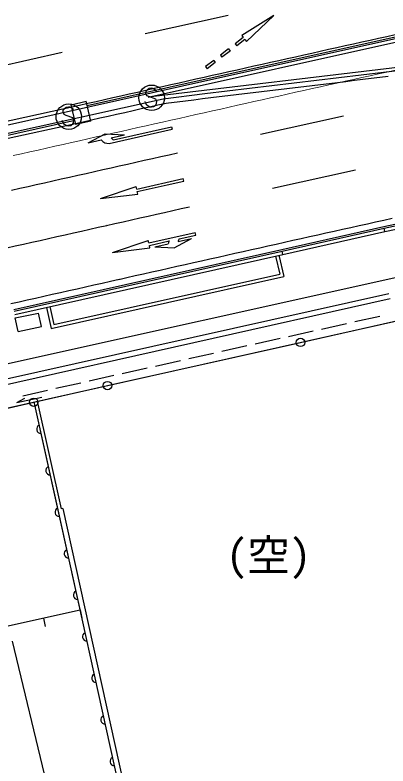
# Model space of a CAD drawing. Units: millimetres, scale not verified. Extents: x 40000 to 680000, y 20000 to 380000.
# Drawn here: x 180968 to 202890, y 264756 to 308898 of the extents above; entities that cross this region are included whole.
import ezdxf
from ezdxf.enums import TextEntityAlignment as Align

# ---------------------------------------------------------------- set-up
doc = ezdxf.new("R2010")
doc.units = ezdxf.units.MM
doc.header["$LTSCALE"] = 1000
doc.linetypes.add('CHAIN', pattern=[18.5, 12, -1.5, 3.5, -1.5])
for name, color, linetype, lineweight in [('M-BGD', 7, 'Continuous', 25), ('M-BMK', 2, 'CHAIN', 13), ('M-BMK-ROW', 30, 'Continuous', 25), ('M-STR-STRC', 7, 'Continuous', 25), ('M-STR-STRD', 7, 'Continuous', 25)]:
    doc.layers.add(name, color=color, linetype=linetype, lineweight=lineweight)
doc.styles.add('ＭＳ ゴシック', font='')
doc.styles.get('ＭＳ ゴシック').set_extended_font_data('MS Gothic')

msp = doc.modelspace()

# ---------------------------------------------------------------- linework, layer by layer
at = {"layer": 'M-BGD'}
for p, q in [((190785, 304827), (204523, 307883)), ((185205, 303581), (190785, 304827)), ((184271, 303622), (185148, 303825)), ((185418, 302659), (185148, 303825)), ((184541, 302456), (184271, 303622)), ((184485, 302700), (177259, 301092)), ((185418, 302659), (184541, 302456)), ((240314, 301664), (176256, 287439)), ((202640, 296460), (213922, 298930)), ((202662, 296362), (213944, 298833)), ((202705, 296167), (213986, 298637)), ((196644, 295117), (202640, 296460)), ((196666, 295019), (202662, 296362)), ((202706, 296167), (202662, 296362)), ((196710, 294824), (202706, 296167)), ((180891, 291592), (196644, 295117)), ((180913, 291495), (196666, 295019)), ((196710, 294824), (196666, 295019)), ((180957, 291299), (196710, 294824)), ((196285, 294729), (196524, 293673)), ((196481, 294773), (196763, 293521)), ((183241, 290715), (196524, 293673)), ((183089, 290477), (196763, 293521)), ((202944, 292519), (175654, 286413)), ((175720, 286120), (203009, 292226)), ((180986, 291096), (182357, 291382)), ((182523, 290590), (182357, 291382)), ((182810, 291714), (183089, 290477)), ((183006, 291758), (183241, 290715)), ((178086, 285268), (204000, 291048)), ((181152, 290303), (180986, 291096)), ((200939, 290878), (202403, 291204)), ((181152, 290303), (182523, 290590)), ((198987, 290442), (200451, 290769)), ((197035, 290007), (198499, 290333)), ((195083, 289571), (196547, 289898)), ((193130, 289136), (194595, 289463)), ((191178, 288701), (192642, 289027)), ((189226, 288265), (190690, 288592)), ((187274, 287830), (188738, 288156)), ((185322, 287394), (186786, 287721)), ((183370, 286959), (184834, 287285)), ((181418, 286523), (182882, 286850)), ((181084, 286118), (182548, 286445)), ((181084, 286118), (181540, 286373)), ((182084, 286160), (183489, 279822)), ((182084, 286160), (184820, 273780)), ((182279, 286203), (183684, 279865)), ((183782, 279887), (183684, 279865)), ((183782, 279887), (187896, 261216)), ((183489, 279822), (187603, 261150)), ((184788, 273926), (184896, 273438)), ((182639, 273450), (182747, 272962)), ((180806, 272097), (183300, 261669))]:
    msp.add_line(p, q, dxfattribs=at)
msp.add_lwpolyline([(173629, 258051), (170821, 270831), (184788, 273926)], dxfattribs=at)
for centre, start, end in [((182495, 284561), 115.1455, 269.7848), ((183034, 282120), 115.1455, 269.7848), ((183574, 279679), 115.1455, 269.7848), ((184114, 277238), 115.1455, 269.7848), ((184653, 274797), 115.1455, 269.7848), ((185192, 272356), 115.1047, 269.7439), ((185730, 269914), 115.1047, 269.7439), ((186268, 267473), 115.1047, 269.7439), ((186806, 265031), 115.1047, 269.7439)]:
    msp.add_arc(centre, 256, start, end, dxfattribs=at)
at = {"layer": 'M-BMK'}
for points in [[(185254, 301620), (185742, 301729), (186230, 301839), (186718, 301949), (187206, 302058), (187694, 302168), (188181, 302278), (188669, 302387), (189157, 302497), (189645, 302606), (190133, 302716), (190621, 302825), (191108, 302935), (191596, 303044), (192084, 303154), (192572, 303263), (193060, 303373), (193548, 303482), (194036, 303591), (194524, 303700), (195012, 303810), (195500, 303919), (195988, 304028), (196476, 304137), (196964, 304246), (197452, 304354), (197940, 304463), (198428, 304572), (198916, 304681), (199404, 304789), (199892, 304898), (200380, 305006), (200868, 305114), (201356, 305223), (201844, 305331), (202333, 305439), (202821, 305547), (203309, 305655)], [(180864, 300633), (181352, 300742), (181840, 300852), (182327, 300962), (182815, 301071), (183303, 301181), (183791, 301291), (184279, 301400), (184767, 301510), (185254, 301620), (185254, 301620)]]:
    msp.add_lwpolyline(points, dxfattribs=at)
at = {"layer": 'M-BMK-ROW'}
for p, q in [((197748, 289655), (203818, 291015)), ((186409, 287114), (197748, 289655)), ((182069, 286134), (186409, 287114)), ((178583, 285356), (182069, 286134))]:
    msp.add_line(p, q, dxfattribs=at)
for centre in [(197748, 289655), (186409, 287114), (182069, 286134)]:
    msp.add_circle(centre, 250, dxfattribs=at)
at = {"layer": 'M-STR-STRC'}
for p, q in [((188627, 307804), (193506, 308898)), ((196174, 308860), (194296, 307693)), ((196174, 308860), (194296, 307693)), ((196174, 308860), (194571, 307337)), ((196174, 308860), (194571, 307337)), ((194296, 307693), (194387, 307574)), ((194296, 307693), (194387, 307574)), ((202820, 307641), (203308, 307748)), ((202820, 307641), (203308, 307748)), ((194387, 307574), (193912, 307208)), ((194479, 307456), (194004, 307089)), ((194479, 307456), (194571, 307337)), ((194479, 307456), (194571, 307337)), ((200865, 307208), (201354, 307316)), ((200865, 307208), (201354, 307316)), ((201354, 307316), (201843, 307424)), ((201354, 307316), (201843, 307424)), ((201843, 307424), (202331, 307533)), ((201843, 307424), (202331, 307533)), ((202331, 307533), (202820, 307641)), ((202331, 307533), (202820, 307641)), ((193517, 306902), (193042, 306535)), ((193517, 306902), (193608, 306783)), ((193912, 307208), (194004, 307089)), ((198912, 306774), (199400, 306883)), ((198912, 306774), (199400, 306883)), ((199400, 306883), (199889, 306991)), ((199400, 306883), (199889, 306991)), ((199889, 306991), (200377, 307100)), ((199889, 306991), (200377, 307100)), ((200377, 307100), (200865, 307208)), ((200377, 307100), (200865, 307208)), ((178871, 305611), (183749, 306707)), ((193042, 306535), (193133, 306417)), ((193608, 306783), (193133, 306417)), ((196958, 306339), (197447, 306448)), ((196958, 306339), (197447, 306448)), ((197447, 306448), (197935, 306557)), ((197447, 306448), (197935, 306557)), ((197935, 306557), (198423, 306665)), ((197935, 306557), (198423, 306665)), ((198423, 306665), (198912, 306774)), ((198423, 306665), (198912, 306774)), ((192646, 306230), (192171, 305863)), ((192738, 306111), (192263, 305744)), ((192646, 306230), (192738, 306111)), ((194517, 305794), (195005, 305903)), ((195005, 305903), (195494, 306012)), ((195005, 305903), (195494, 306012)), ((195494, 306012), (195982, 306121)), ((195494, 306012), (195982, 306121)), ((195982, 306121), (196470, 306230)), ((195982, 306121), (196470, 306230)), ((196470, 306230), (196958, 306339)), ((196470, 306230), (196958, 306339)), ((192171, 305863), (192263, 305744)), ((192171, 305863), (192263, 305744)), ((192565, 305356), (193053, 305466)), ((192565, 305356), (193053, 305466)), ((193053, 305466), (193541, 305575)), ((193053, 305466), (193541, 305575)), ((193541, 305575), (194029, 305684)), ((193541, 305575), (194029, 305684)), ((194029, 305684), (194517, 305794)), ((194029, 305684), (194517, 305794)), ((190613, 304918), (191101, 305028)), ((191101, 305028), (191589, 305138)), ((191589, 305138), (192077, 305247)), ((191589, 305138), (192077, 305247)), ((192077, 305247), (192565, 305356)), ((192077, 305247), (192565, 305356)), ((200417, 305000), (200913, 305059)), ((200913, 305059), (201410, 305118)), ((201410, 305118), (201906, 305177)), ((201906, 305177), (202403, 305236)), ((202403, 305236), (202899, 305295)), ((188661, 304480), (189149, 304590)), ((188972, 304595), (188848, 304570)), ((189059, 304583), (188972, 304595)), ((189167, 304528), (189059, 304583)), ((189149, 304590), (189637, 304699)), ((189637, 304699), (190125, 304809)), ((190125, 304809), (190613, 304918)), ((196445, 304523), (196942, 304583)), ((196942, 304583), (197438, 304643)), ((197438, 304643), (197935, 304702)), ((197935, 304702), (198431, 304762)), ((198431, 304762), (198927, 304821)), ((198927, 304821), (199424, 304881)), ((199424, 304881), (199920, 304940)), ((199920, 304940), (200417, 305000)), ((186709, 304041), (187197, 304151)), ((187197, 304151), (187685, 304261)), ((187685, 304261), (188173, 304370)), ((188173, 304370), (188661, 304480)), ((188653, 304396), (188641, 304310)), ((188641, 304310), (188706, 304174)), ((188750, 304500), (188653, 304396)), ((188706, 304174), (188819, 304119)), ((188848, 304570), (188750, 304500)), ((189250, 304473), (189167, 304528)), ((189276, 304389), (189250, 304473)), ((192971, 304103), (193467, 304163)), ((193467, 304163), (193963, 304223)), ((193963, 304223), (194460, 304283)), ((194460, 304283), (194956, 304343)), ((194956, 304343), (195452, 304403)), ((195452, 304403), (195949, 304463)), ((195949, 304463), (196445, 304523)), ((184758, 303603), (185246, 303712)), ((185246, 303712), (185734, 303822)), ((185734, 303822), (186221, 303932)), ((185734, 303822), (186221, 303932)), ((186221, 303932), (186709, 304041)), ((186221, 303932), (186709, 304041)), ((188644, 303729), (188615, 303812)), ((188707, 303596), (188644, 303729)), ((188819, 304119), (189219, 303978)), ((189219, 303978), (189279, 303849)), ((189279, 303849), (189257, 303678)), ((189368, 303614), (189856, 303724)), ((189368, 303614), (189856, 303724)), ((189856, 303724), (189993, 303740)), ((189856, 303724), (189856, 303724)), ((189856, 303724), (189856, 303724)), ((189993, 303740), (190489, 303801)), ((190489, 303801), (190985, 303861)), ((190985, 303861), (191482, 303922)), ((191482, 303922), (191978, 303982)), ((191978, 303982), (192474, 304042)), ((192474, 304042), (192971, 304103)), ((173374, 301093), (184758, 303603)), ((183786, 303288), (183775, 303203)), ((183883, 303392), (183786, 303288)), ((183981, 303462), (183883, 303392)), ((184105, 303487), (183981, 303462)), ((184192, 303475), (184105, 303487)), ((184301, 303421), (184192, 303475)), ((184383, 303365), (184301, 303421)), ((184409, 303281), (184383, 303365)), ((187417, 303175), (187904, 303285)), ((187417, 303175), (187904, 303285)), ((187904, 303285), (188392, 303395)), ((187904, 303285), (188392, 303395)), ((188392, 303395), (188880, 303504)), ((188785, 303541), (188707, 303596)), ((188894, 303485), (188785, 303541)), ((188880, 303504), (189368, 303614)), ((188985, 303472), (188894, 303485)), ((189110, 303494), (188985, 303472)), ((189204, 303566), (189110, 303494)), ((189257, 303678), (189204, 303566)), ((183775, 303203), (183839, 303066)), ((183839, 303066), (183952, 303011)), ((183952, 303011), (184352, 302870)), ((184352, 302870), (184412, 302741)), ((185465, 302737), (185953, 302846)), ((185465, 302737), (185953, 302846)), ((185953, 302846), (186441, 302956)), ((185953, 302846), (186441, 302956)), ((186441, 302956), (186929, 303066)), ((186441, 302956), (186929, 303066)), ((186929, 303066), (187417, 303175)), ((186929, 303066), (187417, 303175)), ((195392, 301890), (200268, 302978)), ((177292, 300946), (184977, 302627)), ((183777, 302622), (183748, 302704)), ((183840, 302489), (183777, 302622)), ((183918, 302434), (183840, 302489)), ((184027, 302377), (183918, 302434)), ((184118, 302365), (184027, 302377)), ((184243, 302387), (184118, 302365)), ((184337, 302459), (184243, 302387)), ((184390, 302570), (184337, 302459)), ((184412, 302741), (184390, 302570)), ((184977, 302627), (185465, 302737)), ((186502, 301353), (190204, 302185)), ((186502, 301353), (190204, 302185)), ((186756, 301564), (190171, 302331)), ((186756, 301564), (190171, 302331)), ((190171, 302331), (190204, 302185)), ((185260, 301381), (186268, 301915)), ((185260, 301381), (186268, 301915)), ((185260, 301381), (186041, 301557)), ((185260, 301381), (186041, 301557)), ((186268, 301915), (187407, 301864)), ((186268, 301915), (187407, 301864)), ((186626, 301688), (187407, 301864)), ((186626, 301688), (187407, 301864)), ((189538, 300577), (190026, 300687)), ((189538, 300577), (190026, 300687)), ((190026, 300687), (190513, 300797)), ((190026, 300687), (190513, 300797)), ((187587, 300139), (188075, 300249)), ((187587, 300139), (188075, 300249)), ((188075, 300249), (188562, 300358)), ((188075, 300249), (188562, 300358)), ((188562, 300358), (189050, 300468)), ((188562, 300358), (189050, 300468)), ((189050, 300468), (189538, 300577)), ((189050, 300468), (189538, 300577)), ((185636, 299700), (186123, 299810)), ((185636, 299700), (186123, 299810)), ((186123, 299810), (186611, 299919)), ((186123, 299810), (186611, 299919)), ((186611, 299919), (187099, 300029)), ((186611, 299919), (187099, 300029)), ((187099, 300029), (187587, 300139)), ((187099, 300029), (187587, 300139)), ((196104, 298719), (200980, 299807)), ((183684, 299261), (184172, 299371)), ((184172, 299371), (184660, 299481)), ((184660, 299481), (185148, 299590)), ((185148, 299590), (185641, 299701)), ((185641, 299701), (185647, 299703)), ((188121, 298670), (190853, 299284)), ((188121, 298670), (190853, 299284)), ((190886, 299138), (190853, 299284)), ((190886, 299138), (190853, 299284)), ((181733, 298823), (182220, 298932)), ((182220, 298932), (182708, 299042)), ((182708, 299042), (183196, 299152)), ((183196, 299152), (183684, 299261)), ((188154, 298524), (189910, 298918)), ((188154, 298524), (189910, 298918)), ((189910, 298918), (190886, 299138)), ((189910, 298918), (190886, 299138)), ((180757, 298603), (181245, 298713)), ((181245, 298713), (181733, 298823)), ((185991, 298114), (188088, 298816)), ((185991, 298114), (188088, 298816)), ((188121, 298670), (188088, 298816)), ((188121, 298670), (188088, 298816)), ((188187, 298377), (188154, 298524)), ((188187, 298377), (188154, 298524)), ((185991, 298114), (188187, 298377)), ((185991, 298114), (188187, 298377)), ((190250, 297406), (190738, 297516)), ((190738, 297516), (191226, 297626)), ((188300, 296968), (188787, 297078)), ((188787, 297078), (189275, 297187)), ((189275, 297187), (189763, 297297)), ((189763, 297297), (190250, 297406)), ((186349, 296529), (186837, 296639)), ((186837, 296639), (187324, 296749)), ((187324, 296749), (187812, 296858)), ((187812, 296858), (188300, 296968)), ((201192, 296525), (201678, 296633)), ((201678, 296633), (202165, 296741)), ((202165, 296741), (202652, 296849)), ((202652, 296849), (203138, 296957)), ((184397, 296090), (184885, 296200)), ((184885, 296200), (185373, 296310)), ((185373, 296310), (185861, 296420)), ((185861, 296420), (186364, 296533)), ((186364, 296533), (186379, 296536)), ((199244, 296091), (199731, 296199)), ((199731, 296199), (200218, 296308)), ((200218, 296308), (200705, 296416)), ((200705, 296416), (201192, 296525)), ((182445, 295652), (182933, 295761)), ((182933, 295761), (183421, 295871)), ((183421, 295871), (183909, 295981)), ((183909, 295981), (184397, 296090)), ((188832, 295500), (191564, 296113)), ((188832, 295500), (191564, 296113)), ((190330, 295221), (191337, 295755)), ((190330, 295221), (191337, 295755)), ((190557, 295580), (191337, 295755)), ((190557, 295580), (191337, 295755)), ((190621, 295748), (191597, 295967)), ((190621, 295748), (191597, 295967)), ((191597, 295967), (191564, 296113)), ((191597, 295967), (191564, 296113)), ((197297, 295656), (197784, 295765)), ((197784, 295765), (198271, 295874)), ((198271, 295874), (198758, 295982)), ((198758, 295982), (199244, 296091)), ((180492, 295213), (180980, 295323)), ((180980, 295323), (181469, 295432)), ((181469, 295432), (181957, 295542)), ((181957, 295542), (182445, 295652)), ((186702, 294944), (188799, 295646)), ((186702, 294944), (188799, 295646)), ((188832, 295500), (188799, 295646)), ((188832, 295500), (188799, 295646)), ((188865, 295353), (190036, 295616)), ((188865, 295353), (190036, 295616)), ((188898, 295207), (188865, 295353)), ((188898, 295207), (188865, 295353)), ((189191, 295273), (189971, 295448)), ((189191, 295273), (189971, 295448)), ((195349, 295220), (195836, 295329)), ((195836, 295329), (196323, 295438)), ((196323, 295438), (196810, 295547)), ((196810, 295547), (197297, 295656)), ((186702, 294944), (188898, 295207)), ((186702, 294944), (188898, 295207)), ((189191, 295273), (190330, 295221)), ((189191, 295273), (190330, 295221)), ((193400, 294783), (193887, 294892)), ((193887, 294892), (194374, 295001)), ((194374, 295001), (194861, 295111)), ((194861, 295111), (195349, 295220)), ((191450, 294345), (191938, 294455)), ((191938, 294455), (192425, 294564)), ((192425, 294564), (192912, 294673)), ((192912, 294673), (193400, 294783)), ((189500, 293907), (189988, 294016)), ((189988, 294016), (190475, 294126)), ((190475, 294126), (190963, 294236)), ((190963, 294236), (191450, 294345)), ((187550, 293468), (188037, 293578)), ((188037, 293578), (188525, 293688)), ((188525, 293688), (189013, 293797)), ((189013, 293797), (189500, 293907)), ((185598, 293029), (186086, 293139)), ((186086, 293139), (186574, 293249)), ((186574, 293249), (187086, 293364)), ((187062, 293358), (187550, 293468)), ((187086, 293364), (187111, 293370)), ((183646, 292590), (184134, 292700)), ((184134, 292700), (184622, 292810)), ((184622, 292810), (185110, 292920)), ((185110, 292920), (185598, 293029)), ((181692, 292152), (182181, 292261)), ((182181, 292261), (182669, 292371)), ((182181, 292261), (182669, 292371)), ((182669, 292371), (183157, 292481)), ((183157, 292481), (183646, 292590)), ((180715, 291932), (181203, 292042)), ((181203, 292042), (181692, 292152))]:
    msp.add_line(p, q, dxfattribs=at)
for centre in [(188997, 304031), (184130, 302924)]:
    msp.add_circle(centre, 750, dxfattribs=at)
for centre, radius, start, end in [((186447, 301852), 502, 216.0134, 276.3111), ((186447, 301852), 502, 216.0134, 276.3111), ((186855, 301798), 254, 205.5847, 247.1284), ((186855, 301798), 254, 205.5847, 247.1284), ((190465, 295355), 502, 148.6321, 169.3185), ((190465, 295355), 502, 148.6321, 169.3185), ((190811, 295578), 254, 138.2035, 179.7472), ((190811, 295578), 254, 138.2035, 179.7472)]:
    msp.add_arc(centre, radius, start, end, dxfattribs=at)
at = {"layer": 'M-STR-STRD'}
for p, q in [((190806, 304729), (204544, 307785)), ((188802, 304079), (204587, 307590)), ((209706, 306553), (188802, 304079)), ((209729, 306355), (192131, 304271)), ((173428, 300849), (190806, 304729)), ((192131, 304271), (189684, 303959)), ((189684, 303959), (177237, 301190))]:
    msp.add_line(p, q, dxfattribs=at)

# ---------------------------------------------------------------- texts
at = {"layer": 'M-BGD', "style": 'ＭＳ ゴシック'}
msp.add_text('(空)', height=1833, dxfattribs=at).set_placement((193372, 275684), align=Align.BOTTOM_LEFT)

doc.saveas('drawing.dxf')
